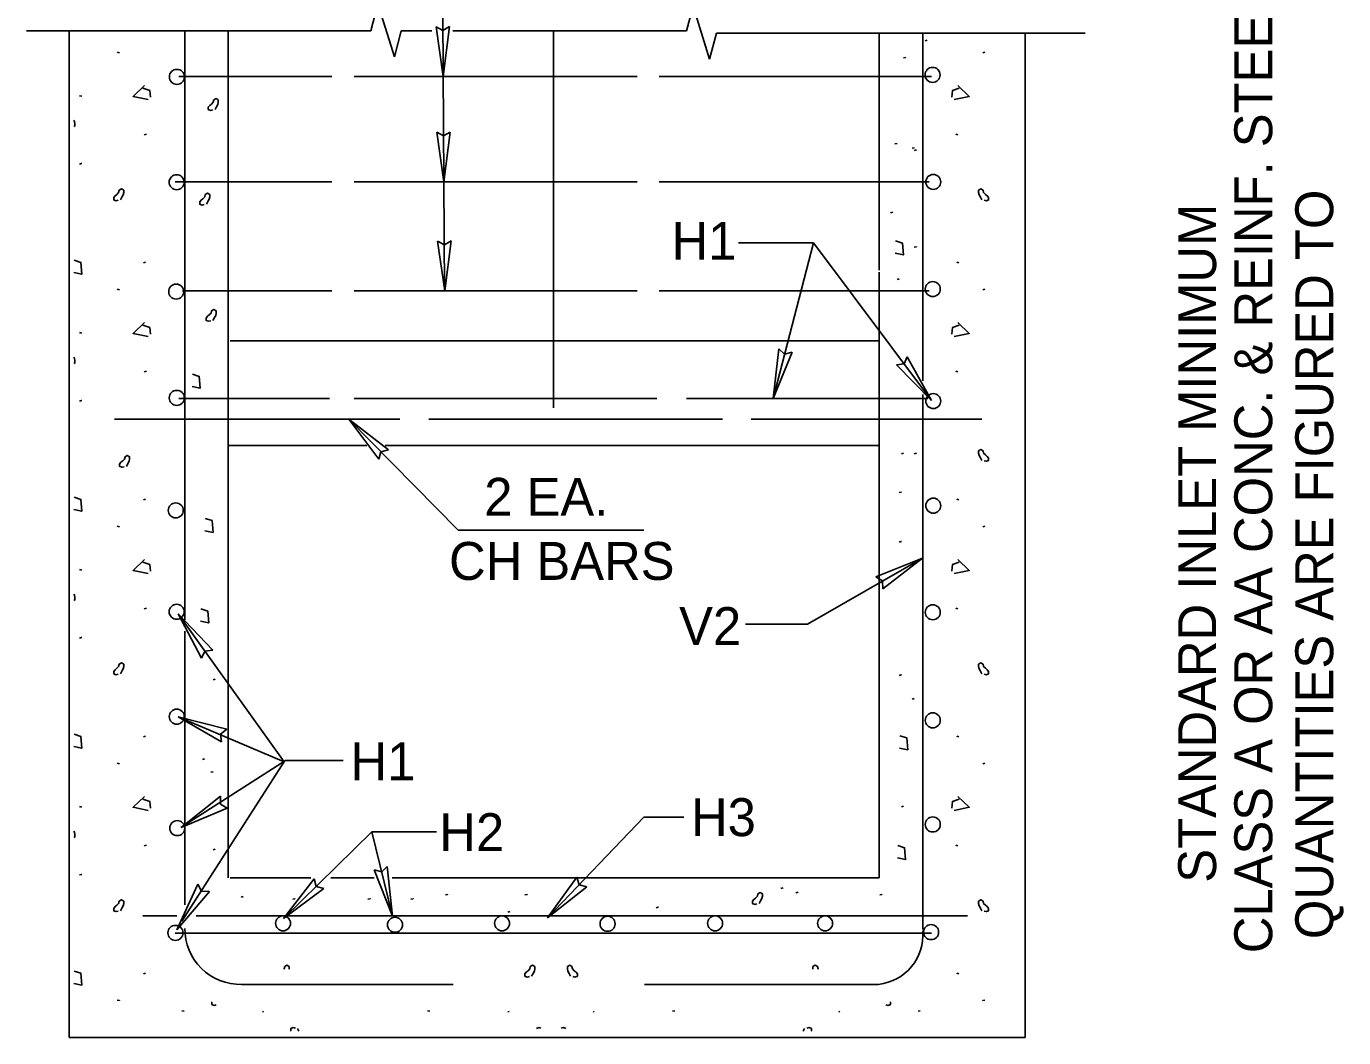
# Model space of a CAD drawing. Extents: x -780 to 21, y -30 to 258.
# Drawn here: x -614.64 to -569.49, y 82.52 to 117.18 of the extents above; entities that cross this region are included whole.
import ezdxf

# ---------------------------------------------------------------- set-up
doc = ezdxf.new("R2010")
doc.units = 0
doc.layers.add('Level 1', color=7, linetype='Continuous')

msp = doc.modelspace()

# ---------------------------------------------------------------- linework, layer by layer
at = {"layer": 'Level 1'}
for p, q in [((-602.834, 117.026), (-602.587, 117.951)), ((-602.024, 116.13), (-602.587, 117.951)), ((-592.01, 117.026), (-591.782, 117.878)), ((-591.219, 116.056), (-591.782, 117.878)), ((-602.834, 117.026), (-614.636, 117.026)), ((-613.165, 82.516), (-613.165, 117.026)), ((-609.209, 96.834), (-609.209, 117.026)), ((-607.722, 93.911), (-607.722, 117.026)), ((-601.785, 117.026), (-602.024, 116.13)), ((-601.785, 117.026), (-600.736, 117.026)), ((-600.348, 115.466), (-600.596, 117.167)), ((-600.348, 115.466), (-600.128, 117.171)), ((-600.019, 117.026), (-592.01, 117.026)), ((-596.566, 104.099), (-596.566, 117.026)), ((-590.98, 116.952), (-591.219, 116.056)), ((-590.98, 116.952), (-578.35, 116.952)), ((-585.41, 108.82), (-585.41, 116.952)), ((-583.907, 105.03), (-583.907, 116.952)), ((-580.399, 82.516), (-580.399, 116.952)), ((-609.41, 115.461), (-604.164, 115.461)), ((-603.404, 115.461), (-593.703, 115.461)), ((-592.943, 115.461), (-583.616, 115.461)), ((-600.324, 111.853), (-600.573, 113.554)), ((-600.324, 111.853), (-600.105, 113.558)), ((-609.536, 111.849), (-604.164, 111.849)), ((-603.404, 111.849), (-593.703, 111.849)), ((-592.943, 111.849), (-583.7, 111.849)), ((-600.299, 108.12), (-600.548, 109.821)), ((-600.299, 108.12), (-600.08, 109.825)), ((-590.233, 109.757), (-587.66, 109.757)), ((-587.66, 109.757), (-589.046, 104.421)), ((-587.66, 109.757), (-583.611, 104.354)), ((-585.41, 87.997), (-585.41, 108.756)), ((-609.283, 108.118), (-604.164, 108.118)), ((-603.404, 108.118), (-593.703, 108.118)), ((-592.943, 108.118), (-583.7, 108.118)), ((-607.655, 106.4), (-585.41, 106.4)), ((-589.044, 104.424), (-588.843, 106.131)), ((-589.044, 104.424), (-588.39, 106.014)), ((-583.61, 104.355), (-584.444, 105.858)), ((-583.61, 104.355), (-584.819, 105.577)), ((-609.41, 104.421), (-604.248, 104.421)), ((-603.404, 104.421), (-593.028, 104.421)), ((-592.015, 104.421), (-583.743, 104.421)), ((-583.907, 86.221), (-583.907, 104.565)), ((-611.613, 103.72), (-601.831, 103.72)), ((-603.586, 103.72), (-602.225, 102.67)), ((-603.586, 103.72), (-602.558, 102.342)), ((-600.84, 103.72), (-590.781, 103.72)), ((-589.791, 103.72), (-581.887, 103.72)), ((-607.722, 102.814), (-602.972, 102.814)), ((-602.339, 102.814), (-585.41, 102.814)), ((-583.925, 98.952), (-585.519, 98.308)), ((-583.925, 98.952), (-585.286, 97.902)), ((-605.804, 91.975), (-609.434, 97.043)), ((-609.434, 97.042), (-608.249, 95.797)), ((-609.434, 97.042), (-608.629, 95.523)), ((-609.209, 87.07), (-609.209, 96.451)), ((-607.722, 87.997), (-607.722, 93.924)), ((-609.434, 93.513), (-605.804, 91.975)), ((-609.434, 93.512), (-607.768, 93.087)), ((-609.434, 93.512), (-607.945, 92.653)), ((-609.31, 86.509), (-605.791, 91.997)), ((-609.335, 89.724), (-607.987, 90.79)), ((-609.335, 89.724), (-607.749, 90.387)), ((-602.8, 89.566), (-602.083, 86.675)), ((-602.082, 86.675), (-602.719, 88.272)), ((-602.082, 86.675), (-602.265, 88.385)), ((-609.474, 86.215), (-608.756, 87.776)), ((-607.655, 87.997), (-604.881, 87.997)), ((-605.826, 86.604), (-604.772, 87.962)), ((-605.826, 86.604), (-604.445, 87.627)), ((-604.206, 87.997), (-602.71, 87.997)), ((-602.093, 87.997), (-585.409, 87.997)), ((-596.777, 86.62), (-595.769, 88.012)), ((-596.777, 86.62), (-595.431, 87.689)), ((-609.474, 86.215), (-608.362, 87.525)), ((-610.641, 86.697), (-609.475, 86.697)), ((-608.811, 86.697), (-582.381, 86.697)), ((-609.534, 86.099), (-583.615, 86.099)), ((-607.266, 84.343), (-600.01, 84.343)), ((-593.456, 84.343), (-585.426, 84.343)), ((-613.165, 82.516), (-580.399, 82.516))]:
    msp.add_line(p, q, dxfattribs=at)
for points in [[(-600.3, 108.118), (-600.445, 130.746), (-597.996, 130.746)], [(-600.596, 117.167), (-600.359, 117.037), (-600.128, 117.171)], [(-583.837, 116.689), (-583.764, 116.708), (-583.762, 116.71)], [(-611.519, 116.292), (-611.446, 116.273), (-611.444, 116.271)], [(-584.574, 116.099), (-584.501, 116.118), (-584.499, 116.12)], [(-581.781, 116.292), (-581.854, 116.273), (-581.856, 116.271)], [(-610.587, 115.153), (-610.977, 114.779), (-610.466, 114.672)], [(-582.713, 115.153), (-582.323, 114.779), (-582.835, 114.672)], [(-612.81, 114.803), (-612.736, 114.784), (-612.734, 114.782)], [(-610.386, 114.752), (-610.404, 114.978), (-610.638, 115.056)], [(-608.166, 114.33), (-608.119, 114.424), (-608.073, 114.502), (-608.057, 114.58), (-608.057, 114.658), (-608.135, 114.705), (-608.213, 114.658), (-608.229, 114.58), (-608.291, 114.518), (-608.353, 114.471), (-608.4, 114.409), (-608.4, 114.331), (-608.322, 114.299), (-608.244, 114.315)], [(-582.914, 114.752), (-582.897, 114.978), (-582.663, 115.056)], [(-613.011, 113.962), (-612.986, 113.922), (-612.97, 113.844), (-612.971, 113.766), (-613.011, 113.742)], [(-610.593, 113.462), (-610.52, 113.481), (-610.518, 113.483)], [(-600.573, 113.554), (-600.336, 113.424), (-600.105, 113.558)], [(-582.707, 113.462), (-582.781, 113.481), (-582.783, 113.483)], [(-584.869, 113.149), (-584.796, 113.167), (-584.794, 113.17)], [(-584.28, 113.001), (-584.206, 113.02), (-584.204, 113.022)], [(-584.206, 112.928), (-584.133, 112.946), (-584.131, 112.948)], [(-612.814, 112.459), (-612.741, 112.478), (-612.739, 112.48)], [(-611.409, 111.233), (-611.363, 111.327), (-611.316, 111.404), (-611.3, 111.482), (-611.3, 111.56), (-611.378, 111.607), (-611.456, 111.56), (-611.472, 111.482), (-611.534, 111.42), (-611.597, 111.373), (-611.643, 111.311), (-611.643, 111.233), (-611.565, 111.202), (-611.487, 111.217)], [(-581.891, 111.233), (-581.938, 111.327), (-581.985, 111.404), (-582, 111.482), (-582, 111.56), (-581.923, 111.607), (-581.844, 111.56), (-581.829, 111.482), (-581.766, 111.42), (-581.704, 111.373), (-581.657, 111.311), (-581.657, 111.233), (-581.735, 111.202), (-581.813, 111.217)], [(-608.461, 111.085), (-608.414, 111.179), (-608.367, 111.257), (-608.352, 111.335), (-608.352, 111.413), (-608.43, 111.46), (-608.508, 111.413), (-608.524, 111.335), (-608.586, 111.273), (-608.648, 111.226), (-608.695, 111.163), (-608.695, 111.085), (-608.617, 111.054), (-608.539, 111.07)], [(-585.017, 110.789), (-584.943, 110.807), (-584.941, 110.809)], [(-600.548, 109.821), (-600.31, 109.691), (-600.08, 109.825)], [(-584.855, 109.404), (-584.578, 109.346), (-584.61, 109.752), (-584.844, 109.83)], [(-584.206, 109.609), (-584.133, 109.627), (-584.131, 109.629)], [(-613.011, 108.74), (-612.735, 108.682), (-612.766, 109.088), (-613, 109.166)], [(-610.626, 109.076), (-610.553, 109.095), (-610.551, 109.097)], [(-582.674, 109.076), (-582.748, 109.095), (-582.75, 109.097)], [(-584.795, 108.502), (-584.722, 108.521), (-584.72, 108.523)], [(-611.519, 108.17), (-611.446, 108.151), (-611.444, 108.149)], [(-581.781, 108.17), (-581.854, 108.151), (-581.856, 108.149)], [(-608.24, 107.102), (-608.193, 107.196), (-608.146, 107.274), (-608.131, 107.352), (-608.131, 107.43), (-608.208, 107.477), (-608.287, 107.43), (-608.302, 107.352), (-608.365, 107.29), (-608.427, 107.243), (-608.474, 107.181), (-608.474, 107.103), (-608.396, 107.071), (-608.318, 107.087)], [(-610.587, 107.031), (-610.977, 106.657), (-610.466, 106.55)], [(-582.713, 107.031), (-582.323, 106.657), (-582.835, 106.55)], [(-612.81, 106.681), (-612.736, 106.662), (-612.734, 106.66)], [(-610.386, 106.63), (-610.404, 106.856), (-610.638, 106.934)], [(-582.914, 106.63), (-582.897, 106.856), (-582.663, 106.934)], [(-588.843, 106.131), (-588.647, 105.944), (-588.39, 106.014)], [(-613.011, 105.84), (-612.986, 105.8), (-612.97, 105.722), (-612.971, 105.644), (-613.011, 105.62)], [(-584.819, 105.577), (-584.551, 105.614), (-584.444, 105.858)], [(-610.593, 105.34), (-610.52, 105.359), (-610.518, 105.361)], [(-608.957, 104.831), (-608.681, 104.773), (-608.712, 105.179), (-608.946, 105.257)], [(-582.707, 105.34), (-582.781, 105.359), (-582.783, 105.361)], [(-612.814, 104.337), (-612.741, 104.356), (-612.739, 104.358)], [(-603.585, 103.721), (-599.833, 99.907), (-593.479, 99.907)], [(-602.225, 102.67), (-602.486, 102.598), (-602.558, 102.342)], [(-584.648, 102.528), (-584.575, 102.547), (-584.573, 102.549)], [(-584.206, 102.528), (-584.133, 102.547), (-584.131, 102.549)], [(-581.891, 102.302), (-581.938, 102.395), (-581.985, 102.473), (-582, 102.551), (-582, 102.629), (-581.923, 102.676), (-581.844, 102.629), (-581.829, 102.551), (-581.766, 102.489), (-581.704, 102.442), (-581.657, 102.38), (-581.657, 102.302), (-581.735, 102.271), (-581.813, 102.286)], [(-611.207, 102.099), (-611.16, 102.193), (-611.113, 102.271), (-611.098, 102.349), (-611.098, 102.427), (-611.176, 102.474), (-611.254, 102.427), (-611.27, 102.349), (-611.332, 102.287), (-611.394, 102.24), (-611.441, 102.178), (-611.441, 102.1), (-611.363, 102.068), (-611.285, 102.084)], [(-584.722, 101.2), (-584.649, 101.219), (-584.647, 101.221)], [(-613.011, 100.618), (-612.735, 100.56), (-612.766, 100.966), (-613, 101.044)], [(-610.626, 100.954), (-610.553, 100.972), (-610.551, 100.975)], [(-582.674, 100.954), (-582.748, 100.972), (-582.75, 100.975)], [(-608.514, 99.889), (-608.238, 99.832), (-608.27, 100.237), (-608.504, 100.315)], [(-611.519, 100.048), (-611.446, 100.029), (-611.444, 100.027)], [(-581.781, 100.048), (-581.854, 100.029), (-581.856, 100.027)], [(-584.722, 99.504), (-584.649, 99.523), (-584.647, 99.525)], [(-610.587, 98.909), (-610.977, 98.534), (-610.466, 98.428)], [(-589.984, 96.693), (-587.865, 96.693), (-583.924, 98.952)], [(-582.713, 98.909), (-582.323, 98.534), (-582.835, 98.428)], [(-612.81, 98.559), (-612.736, 98.54), (-612.734, 98.538)], [(-610.386, 98.507), (-610.404, 98.733), (-610.638, 98.812)], [(-582.914, 98.507), (-582.897, 98.733), (-582.663, 98.812)], [(-585.286, 97.902), (-585.289, 98.173), (-585.519, 98.308)], [(-613.011, 97.718), (-612.986, 97.678), (-612.97, 97.6), (-612.971, 97.521), (-613.011, 97.497)], [(-610.593, 97.218), (-610.52, 97.236), (-610.518, 97.239)], [(-608.662, 96.792), (-608.386, 96.734), (-608.417, 97.14), (-608.651, 97.218)], [(-582.707, 97.218), (-582.781, 97.236), (-582.783, 97.239)], [(-612.814, 96.215), (-612.741, 96.234), (-612.739, 96.236)], [(-608.249, 95.797), (-608.518, 95.765), (-608.629, 95.523)], [(-611.409, 94.988), (-611.363, 95.082), (-611.316, 95.16), (-611.3, 95.238), (-611.3, 95.316), (-611.378, 95.363), (-611.456, 95.316), (-611.472, 95.238), (-611.534, 95.176), (-611.597, 95.129), (-611.643, 95.067), (-611.643, 94.989), (-611.565, 94.957), (-611.487, 94.973)], [(-581.891, 94.988), (-581.938, 95.082), (-581.985, 95.16), (-582, 95.238), (-582, 95.316), (-581.923, 95.363), (-581.844, 95.316), (-581.829, 95.238), (-581.766, 95.176), (-581.704, 95.129), (-581.657, 95.067), (-581.657, 94.989), (-581.735, 94.957), (-581.813, 94.973)], [(-584.722, 94.931), (-584.649, 94.95), (-584.647, 94.952)], [(-608.234, 94.784), (-608.161, 94.802), (-608.159, 94.805)], [(-584.28, 94.12), (-584.206, 94.139), (-584.204, 94.141)], [(-607.768, 93.087), (-607.979, 92.917), (-607.945, 92.653)], [(-613.011, 92.496), (-612.735, 92.438), (-612.766, 92.844), (-613, 92.922)], [(-610.626, 92.832), (-610.553, 92.85), (-610.551, 92.853)], [(-584.707, 92.44), (-584.431, 92.382), (-584.462, 92.788), (-584.696, 92.866)], [(-582.674, 92.832), (-582.748, 92.85), (-582.75, 92.853)], [(-611.519, 91.925), (-611.446, 91.907), (-611.444, 91.905)], [(-609.336, 89.724), (-605.749, 92.011), (-603.779, 92.011)], [(-608.603, 92.055), (-608.53, 92.073), (-608.528, 92.076)], [(-581.781, 91.925), (-581.854, 91.907), (-581.856, 91.905)], [(-608.308, 91.612), (-608.235, 91.631), (-608.233, 91.633)], [(-610.587, 90.787), (-610.977, 90.412), (-610.466, 90.305)], [(-607.987, 90.79), (-607.98, 90.52), (-607.749, 90.387)], [(-582.713, 90.787), (-582.323, 90.412), (-582.835, 90.305)], [(-612.81, 90.437), (-612.736, 90.418), (-612.734, 90.416)], [(-610.386, 90.385), (-610.404, 90.611), (-610.638, 90.689)], [(-584.648, 90.432), (-584.575, 90.451), (-584.573, 90.453)], [(-582.914, 90.385), (-582.897, 90.611), (-582.663, 90.689)], [(-596.778, 86.621), (-593.47, 90.077), (-592.097, 90.077)], [(-613.011, 89.596), (-612.986, 89.555), (-612.97, 89.477), (-612.971, 89.399), (-613.011, 89.375)], [(-605.827, 86.604), (-602.8, 89.566), (-600.574, 89.566)], [(-610.593, 89.096), (-610.52, 89.114), (-610.518, 89.116)], [(-608.234, 88.957), (-608.161, 88.976), (-608.159, 88.978)], [(-584.781, 88.679), (-584.505, 88.621), (-584.536, 89.027), (-584.77, 89.105)], [(-582.707, 89.096), (-582.781, 89.114), (-582.783, 89.116)], [(-612.814, 88.093), (-612.741, 88.112), (-612.739, 88.114)], [(-602.719, 88.272), (-602.458, 88.201), (-602.265, 88.385)], [(-608.756, 87.776), (-608.628, 87.538), (-608.362, 87.525)], [(-604.772, 87.962), (-604.701, 87.701), (-604.445, 87.627)], [(-595.769, 88.012), (-595.689, 87.754), (-595.431, 87.689)], [(-588.776, 87.629), (-588.703, 87.648), (-588.701, 87.65)], [(-611.409, 86.866), (-611.363, 86.96), (-611.316, 87.038), (-611.3, 87.116), (-611.3, 87.194), (-611.378, 87.241), (-611.456, 87.194), (-611.472, 87.116), (-611.534, 87.054), (-611.597, 87.007), (-611.643, 86.944), (-611.643, 86.866), (-611.565, 86.835), (-611.487, 86.851)], [(-607.276, 87.334), (-607.203, 87.353), (-607.201, 87.355)], [(-605.507, 87.261), (-605.434, 87.279), (-605.432, 87.282)], [(-602.927, 87.261), (-602.854, 87.279), (-602.852, 87.282)], [(-601.453, 87.261), (-601.38, 87.279), (-601.378, 87.282)], [(-600.274, 87.408), (-600.201, 87.427), (-600.199, 87.429)], [(-597.547, 87.408), (-597.474, 87.427), (-597.472, 87.429)], [(-589.518, 87.115), (-589.472, 87.209), (-589.425, 87.286), (-589.409, 87.364), (-589.409, 87.442), (-589.487, 87.489), (-589.565, 87.442), (-589.581, 87.364), (-589.643, 87.302), (-589.706, 87.255), (-589.752, 87.193), (-589.752, 87.115), (-589.674, 87.084), (-589.596, 87.099)], [(-588.26, 87.482), (-588.187, 87.501), (-588.185, 87.503)], [(-585.385, 87.408), (-585.312, 87.427), (-585.31, 87.429)], [(-581.891, 86.866), (-581.938, 86.96), (-581.985, 87.038), (-582, 87.116), (-582, 87.194), (-581.923, 87.241), (-581.844, 87.194), (-581.829, 87.116), (-581.766, 87.054), (-581.704, 87.007), (-581.657, 86.944), (-581.657, 86.866), (-581.735, 86.835), (-581.813, 86.851)], [(-598.136, 86.818), (-598.063, 86.837), (-598.061, 86.839)], [(-593.051, 86.966), (-592.978, 86.984), (-592.976, 86.987)], [(-605.626, 84.869), (-605.625, 84.874), (-605.625, 84.952), (-605.703, 84.999), (-605.781, 84.952), (-605.797, 84.874), (-605.802, 84.869)], [(-597.318, 84.624), (-597.271, 84.718), (-597.224, 84.796), (-597.208, 84.874), (-597.208, 84.952), (-597.286, 84.999), (-597.364, 84.952), (-597.38, 84.874), (-597.442, 84.812), (-597.505, 84.765), (-597.552, 84.702), (-597.552, 84.624), (-597.474, 84.593), (-597.396, 84.609)], [(-595.983, 84.624), (-596.03, 84.718), (-596.076, 84.796), (-596.092, 84.874), (-596.092, 84.952), (-596.014, 84.999), (-595.936, 84.952), (-595.92, 84.874), (-595.858, 84.812), (-595.796, 84.765), (-595.749, 84.702), (-595.749, 84.624), (-595.827, 84.593), (-595.905, 84.609)], [(-587.675, 84.869), (-587.676, 84.874), (-587.676, 84.952), (-587.598, 84.999), (-587.52, 84.952), (-587.504, 84.874), (-587.499, 84.869)], [(-613.011, 84.374), (-612.735, 84.316), (-612.766, 84.722), (-613, 84.8)], [(-610.626, 84.709), (-610.553, 84.728), (-610.551, 84.73)], [(-582.674, 84.709), (-582.748, 84.728), (-582.75, 84.73)], [(-611.519, 83.803), (-611.446, 83.785), (-611.444, 83.782)], [(-608.271, 83.747), (-608.282, 83.732), (-608.282, 83.654), (-608.204, 83.622), (-608.127, 83.638)], [(-585.03, 83.747), (-585.018, 83.732), (-585.018, 83.654), (-585.096, 83.622), (-585.174, 83.638)], [(-581.781, 83.803), (-581.854, 83.785), (-581.856, 83.782)], [(-609.303, 83.439), (-609.229, 83.421), (-609.227, 83.419)], [(-606.545, 83.404), (-606.508, 83.414), (-606.507, 83.415)], [(-600.886, 83.439), (-600.813, 83.421), (-600.811, 83.419)], [(-598.129, 83.404), (-598.092, 83.414), (-598.091, 83.415)], [(-595.172, 83.404), (-595.208, 83.414), (-595.21, 83.415)], [(-592.414, 83.439), (-592.487, 83.421), (-592.489, 83.419)], [(-586.756, 83.404), (-586.792, 83.414), (-586.793, 83.415)], [(-583.998, 83.439), (-584.071, 83.421), (-584.073, 83.419)], [(-605.562, 82.738), (-605.572, 82.751), (-605.572, 82.829), (-605.494, 82.86), (-605.416, 82.845)], [(-605.338, 82.829), (-605.294, 82.741)], [(-597.153, 82.83), (-597.077, 82.86), (-597, 82.845)], [(-596.148, 82.83), (-596.223, 82.86), (-596.301, 82.845)], [(-587.963, 82.829), (-588.007, 82.741)], [(-587.739, 82.738), (-587.729, 82.751), (-587.729, 82.829), (-587.807, 82.86), (-587.885, 82.845)]]:
    msp.add_lwpolyline(points, dxfattribs=at)
for centre in [(-609.476, 115.45), (-583.578, 115.517), (-609.484, 111.838), (-583.553, 111.847), (-583.57, 108.176), (-609.501, 108.088), (-609.48, 104.447), (-583.553, 104.337), (-609.514, 100.59), (-583.553, 100.751), (-609.484, 97.114), (-583.57, 97.097), (-609.48, 93.519), (-583.57, 93.393), (-609.463, 89.697), (-583.57, 89.824), (-605.838, 86.435), (-598.333, 86.435), (-591.031, 86.435), (-587.261, 86.435), (-609.526, 86.109), (-602.001, 86.384), (-594.716, 86.418), (-583.627, 86.133)]:
    msp.add_circle(centre, 0.257, dxfattribs=at)
for centre, radius, start, end in [((-607.309, 86.235), 1.892, 179.1403, 271.5698), ((-585.61, 86.034), 1.701, 276.217, 4.8665)]:
    msp.add_arc(centre, radius, start, end, dxfattribs=at)

# ---------------------------------------------------------------- texts
for s, p in [('CLASS A OR AA CONC. & REINF. STEEL', (-571.936, 85.41)), (' QUANTITIES ARE FIGURED TO', (-569.846, 85.41)), ('STANDARD INLET MINIMUM                     ', (-573.86, 87.826))]:
    msp.add_text(s, height=1.3, rotation=90, dxfattribs=at).set_placement(p)
for s, p in [('H1', (-592.521, 109.179)), ('2 EA.', (-598.942, 100.404)), ('CH BARS', (-600.149, 98.206)), ('V2', (-592.264, 95.975)), ('H1', (-603.527, 91.334)), ('H3', (-591.856, 89.424)), ('H2', (-600.482, 88.909))]:
    msp.add_text(s, height=1.3, dxfattribs=at).set_placement(p)

doc.saveas('drawing.dxf')
